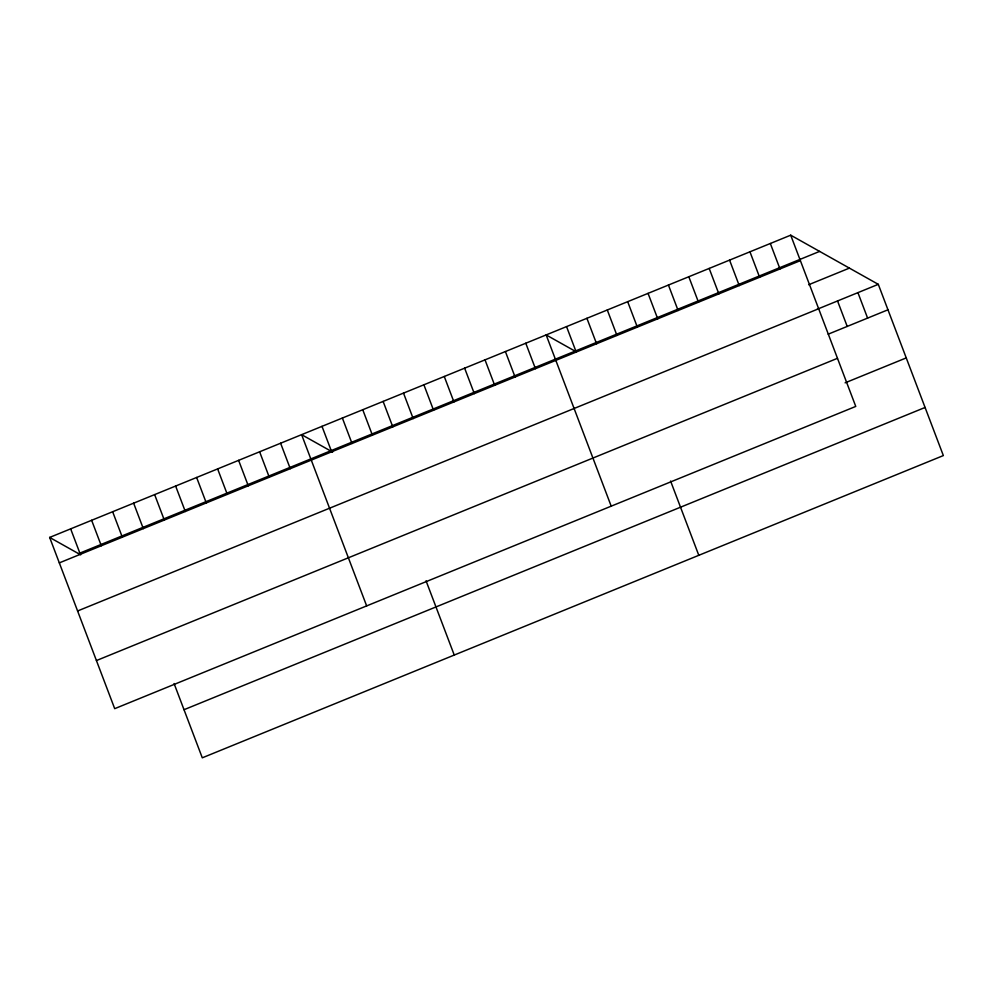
<?xml version="1.0" encoding="UTF-8"?>
<svg xmlns="http://www.w3.org/2000/svg" width="993" height="993" viewBox="0 0 993 993"><rect width="100%" height="100%" fill="white"/><g stroke="black" fill="none" stroke-linecap="round" stroke-linejoin="round"><path stroke-width="1.49" d="M790.713 235.18L855.755 406.422L114.704 708.667L49.65 537.424L790.713 235.18L878.296 284.333L943.35 455.576L202.287 757.82L174.085 683.544M78.559 553.647L819.61 251.403M59.319 562.882L800.383 260.638M808.637 284.743L849.4 268.122M817.165 309.27L878.296 284.333M77.591 610.98L818.654 308.749M828.199 334.182L887.978 309.791M96.42 660.556L837.484 358.312M845.105 382.839L906.249 357.902M184.015 709.71L925.079 407.465M575.071 351.15L546.162 334.926L611.204 506.169M332.643 452.076L301.611 434.661L366.653 605.904M49.65 537.424L80.681 554.839M857.927 292.65L867.597 318.108M837.546 300.966L847.215 326.424M770.332 243.496L780.001 268.954M749.951 251.812L759.62 277.27M729.57 260.116L739.239 285.574M709.188 268.433L718.858 293.891M688.807 276.749L698.489 302.195M668.438 285.053L678.107 310.511M648.057 293.369L657.726 318.827M627.675 301.673L637.345 327.131M607.294 309.99L616.963 335.448M670.585 481.046L698.799 555.323M586.913 318.306L596.582 343.752M566.544 326.61L576.213 352.068M525.781 343.23L535.45 368.688M505.4 351.547L515.069 377.005M485.018 359.863L494.688 385.321M464.637 368.167L474.319 393.625M444.268 376.484L453.938 401.942M423.887 384.787L433.556 410.246M403.506 393.104L413.175 418.562M383.124 401.42L392.794 426.878M362.743 409.724L372.412 435.182M426.034 580.781L454.248 655.057M342.374 418.041L352.043 443.499M321.993 426.345L331.662 451.803M280.609 443.226L290.279 468.684M259.62 451.79L269.289 477.248M238.618 460.355L248.287 485.813M217.628 468.919L227.298 494.377M196.626 477.472L206.296 502.93M175.624 486.036L185.306 511.494M154.635 494.601L164.304 520.059M133.633 503.166L143.302 528.624M112.643 511.73L122.313 537.188M91.641 520.295L101.311 545.753M70.652 528.859L80.321 554.317"/></g></svg>
